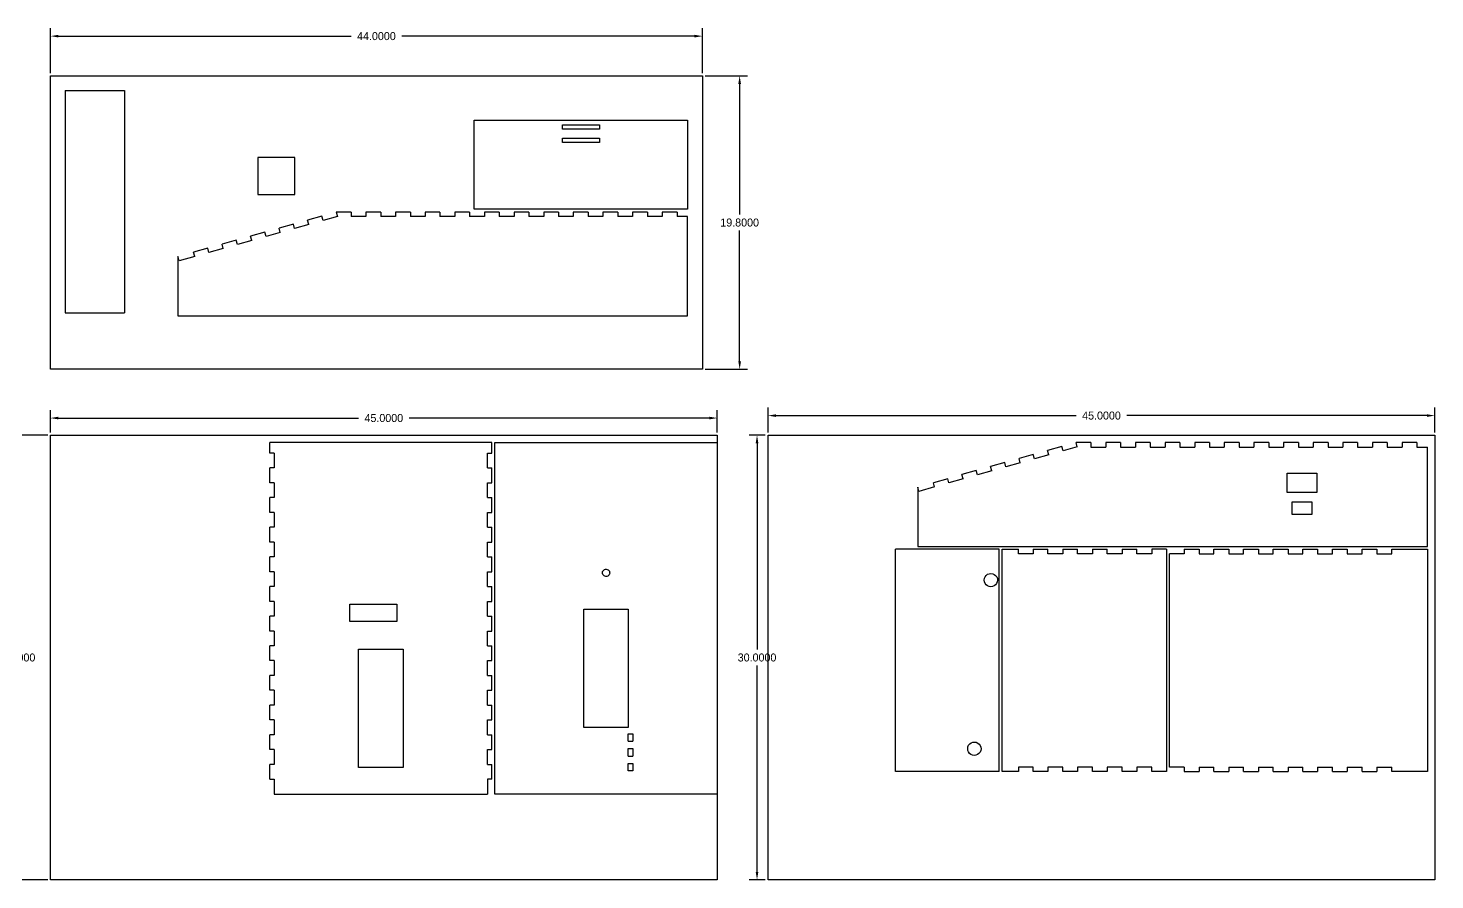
# Model space of a CAD drawing. Header units: centimetres. Extents: x -76 to 106, y -8 to 59.
# Drawn here: x 11.4 to 106.4, y -7.7 to 49.8 of the extents above; entities that cross this region are included whole.
import ezdxf

# ---------------------------------------------------------------- set-up
doc = ezdxf.new("R2010")
doc.units = ezdxf.units.CM
doc.layers.get('0').update_dxf_attribs({"linetype": 'CONTINUOUS'})
doc.layers.get('Defpoints').update_dxf_attribs({"linetype": 'CONTINUOUS'})
doc.layers.add('邊界', color=90, linetype='CONTINUOUS')
doc.dimstyles.get("Standard").update_dxf_attribs({"dimscale": 3, "dimtxt": 0.18, "dimasz": 0.18, "dimexe": 0.18, "dimexo": 0.0625, "dimgap": 0.09, "dimtad": 0, "dimtih": 1, "dimtoh": 1, "dimdec": 4, "dimzin": 0, "dimdsep": 46, "dimtxsty": 'STANDARD', "dimcen": 0.09, "dimadec": 0, "dimazin": 0, "dimtfac": 1, "dimtdec": 4, "dimtofl": 0, "dimtmove": 0, "dimatfit": 3, "dimfxl": 1, "dimtolj": 1, "dimtzin": 0, "dimarcsym": 0})

# ---------------------------------------------------------------- blocks, each defined once
blk = doc.blocks.new('*D6')
at = {"color": 0, "lineweight": -2, "transparency": 16777216}
for p, q in [((12.956, 46.77), (12.956, 49.8)), ((56.956, 46.77), (56.956, 49.8)), ((13.496, 49.26), (33.246, 49.26)), ((56.416, 49.26), (36.666, 49.26))]:
    blk.add_line(p, q, dxfattribs=at)
at = {"color": 0, "transparency": 16777216}
for points in [[(13.496, 49.35), (13.496, 49.17), (12.956, 49.26)], [(56.416, 49.35), (56.416, 49.17), (56.956, 49.26)]]:
    blk.add_solid(points, dxfattribs=at)
at = {"layer": 'Defpoints', "color": 0, "transparency": 16777216}
for p in [(56.956, 49.26), (12.956, 46.582), (56.956, 46.582)]:
    blk.add_point(p, dxfattribs=at)
at = {"color": 0, "transparency": 16777216, "insert": (34.956, 49.26), "char_height": 0.54, "attachment_point": 5}
blk.add_mtext('\\A1;44.0000', dxfattribs=at)
blk = doc.blocks.new('*D7')
at = {"color": 0, "lineweight": -2, "transparency": 16777216}
for p, q in [((57.143, 46.582), (60.011, 46.582)), ((59.471, 46.042), (59.471, 37.222)), ((59.471, 27.322), (59.471, 36.142)), ((57.143, 26.782), (60.011, 26.782))]:
    blk.add_line(p, q, dxfattribs=at)
at = {"color": 0, "transparency": 16777216}
for points in [[(59.381, 46.042), (59.561, 46.042), (59.471, 46.582)], [(59.381, 27.322), (59.561, 27.322), (59.471, 26.782)]]:
    blk.add_solid(points, dxfattribs=at)
at = {"layer": 'Defpoints', "color": 0, "transparency": 16777216}
for p in [(56.956, 46.582), (56.956, 26.782), (59.471, 26.782)]:
    blk.add_point(p, dxfattribs=at)
at = {"color": 0, "transparency": 16777216, "insert": (59.471, 36.682), "char_height": 0.54, "attachment_point": 5}
blk.add_mtext('\\A1;19.8000', dxfattribs=at)
blk = doc.blocks.new('*D8')
at = {"color": 0, "lineweight": -2, "transparency": 16777216}
for p, q in [((12.956, 22.525), (12.956, 24.034)), ((57.956, 22.525), (57.956, 24.034)), ((13.496, 23.494), (33.746, 23.494)), ((57.416, 23.494), (37.166, 23.494))]:
    blk.add_line(p, q, dxfattribs=at)
at = {"color": 0, "transparency": 16777216}
for points in [[(13.496, 23.584), (13.496, 23.404), (12.956, 23.494)], [(57.416, 23.584), (57.416, 23.404), (57.956, 23.494)]]:
    blk.add_solid(points, dxfattribs=at)
at = {"layer": 'Defpoints', "color": 0, "transparency": 16777216}
for p in [(57.956, 23.494), (12.956, 22.337), (57.956, 22.337)]:
    blk.add_point(p, dxfattribs=at)
at = {"color": 0, "transparency": 16777216, "insert": (35.456, 23.494), "char_height": 0.54, "attachment_point": 5}
blk.add_mtext('\\A1;45.0000', dxfattribs=at)
blk = doc.blocks.new('*D9')
at = {"color": 0, "lineweight": -2, "transparency": 16777216}
for p, q in [((12.768, 22.337), (10.092, 22.337)), ((10.632, 21.797), (10.632, 7.877)), ((10.632, -7.123), (10.632, 6.797)), ((12.768, -7.663), (10.092, -7.663))]:
    blk.add_line(p, q, dxfattribs=at)
at = {"color": 0, "transparency": 16777216}
for points in [[(10.542, 21.797), (10.722, 21.797), (10.632, 22.337)], [(10.542, -7.123), (10.722, -7.123), (10.632, -7.663)]]:
    blk.add_solid(points, dxfattribs=at)
at = {"layer": 'Defpoints', "color": 0, "transparency": 16777216}
for p in [(10.632, 22.337), (12.956, 22.337), (12.956, -7.663)]:
    blk.add_point(p, dxfattribs=at)
at = {"color": 0, "transparency": 16777216, "insert": (10.632, 7.337), "char_height": 0.54, "attachment_point": 5}
blk.add_mtext('\\A1;30.0000', dxfattribs=at)
blk = doc.blocks.new('*D10')
at = {"color": 0, "lineweight": -2, "transparency": 16777216}
for p, q in [((61.203, 22.337), (60.104, 22.337)), ((60.644, 21.797), (60.644, 7.877)), ((60.644, -7.123), (60.644, 6.797)), ((61.203, -7.663), (60.104, -7.663))]:
    blk.add_line(p, q, dxfattribs=at)
at = {"color": 0, "transparency": 16777216}
for points in [[(60.554, 21.797), (60.734, 21.797), (60.644, 22.337)], [(60.554, -7.123), (60.734, -7.123), (60.644, -7.663)]]:
    blk.add_solid(points, dxfattribs=at)
at = {"layer": 'Defpoints', "color": 0, "transparency": 16777216}
for p in [(60.644, 22.337), (61.391, 22.337), (61.391, -7.663)]:
    blk.add_point(p, dxfattribs=at)
at = {"color": 0, "transparency": 16777216, "insert": (60.644, 7.337), "char_height": 0.54, "attachment_point": 5}
blk.add_mtext('\\A1;30.0000', dxfattribs=at)
blk = doc.blocks.new('*D11')
at = {"color": 0, "lineweight": -2, "transparency": 16777216}
for p, q in [((61.391, 22.525), (61.391, 24.199)), ((106.391, 22.525), (106.391, 24.199)), ((61.931, 23.659), (82.181, 23.659)), ((105.851, 23.659), (85.601, 23.659))]:
    blk.add_line(p, q, dxfattribs=at)
at = {"color": 0, "transparency": 16777216}
for points in [[(61.931, 23.749), (61.931, 23.569), (61.391, 23.659)], [(105.851, 23.749), (105.851, 23.569), (106.391, 23.659)]]:
    blk.add_solid(points, dxfattribs=at)
at = {"layer": 'Defpoints', "color": 0, "transparency": 16777216}
for p in [(106.391, 23.659), (61.391, 22.337), (106.391, 22.337)]:
    blk.add_point(p, dxfattribs=at)
at = {"color": 0, "transparency": 16777216, "insert": (83.891, 23.659), "char_height": 0.54, "attachment_point": 5}
blk.add_mtext('\\A1;45.0000', dxfattribs=at)

msp = doc.modelspace()

# ---------------------------------------------------------------- linework, layer by layer
for p, q in [((13.95579, 45.58207), (17.95579, 45.58207)), ((13.95579, 45.58207), (13.95579, 30.58207)), ((17.95579, 45.58207), (17.95579, 30.58207)), ((41.55579, 37.58204), (41.55579, 43.58204)), ((41.55579, 43.58204), (55.95579, 43.58204)), ((47.50558, 43.28204), (50.00558, 43.28204)), ((47.50558, 42.98204), (47.50558, 43.28204)), ((50.00558, 42.98204), (47.50558, 42.98204)), ((50.00558, 43.28204), (50.00558, 42.98204)), ((55.95579, 43.58204), (55.95579, 37.58204)), ((47.50558, 42.38204), (50.00558, 42.38204)), ((47.50558, 42.08204), (47.50558, 42.38204)), ((50.00558, 42.08204), (47.50558, 42.08204)), ((50.00558, 42.38204), (50.00558, 42.08204)), ((31.27773, 37.11057), (30.31493, 36.84035)), ((31.35879, 36.82173), (31.27773, 37.11057)), ((32.32159, 37.09194), (31.35879, 36.82173)), ((32.24501, 37.38204), (32.24053, 37.38078)), ((32.24053, 37.38078), (32.32159, 37.09194)), ((33.24501, 37.38204), (32.24501, 37.38204)), ((33.24501, 37.38204), (33.24501, 37.08204)), ((34.24501, 37.08204), (33.24501, 37.08204)), ((35.24501, 37.38204), (34.24501, 37.38204)), ((34.24501, 37.38204), (34.24501, 37.08204)), ((35.24501, 37.38204), (35.24501, 37.08204)), ((36.24501, 37.08204), (35.24501, 37.08204)), ((37.24501, 37.38204), (36.24501, 37.38204)), ((36.24501, 37.38204), (36.24501, 37.08204)), ((37.24501, 37.38204), (37.24501, 37.08204)), ((38.24501, 37.08204), (37.24501, 37.08204)), ((39.24501, 37.38204), (38.24501, 37.38204)), ((38.24501, 37.38204), (38.24501, 37.08204)), ((39.24501, 37.38204), (39.24501, 37.08204)), ((40.24501, 37.08204), (39.24501, 37.08204)), ((41.24501, 37.38204), (40.24501, 37.38204)), ((40.24501, 37.38204), (40.24501, 37.08204)), ((41.24501, 37.38204), (41.24501, 37.08204)), ((42.24501, 37.08204), (41.24501, 37.08204)), ((55.95579, 37.58204), (41.55579, 37.58204)), ((43.24501, 37.38204), (42.24501, 37.38204)), ((42.24501, 37.38204), (42.24501, 37.08204)), ((43.24501, 37.38204), (43.24501, 37.08204)), ((44.24501, 37.08204), (43.24501, 37.08204)), ((45.24501, 37.38204), (44.24501, 37.38204)), ((44.24501, 37.38204), (44.24501, 37.08204)), ((45.24501, 37.38204), (45.24501, 37.08204)), ((46.24501, 37.08204), (45.24501, 37.08204)), ((47.24501, 37.38204), (46.24501, 37.38204)), ((46.24501, 37.38204), (46.24501, 37.08204)), ((47.24501, 37.38204), (47.24501, 37.08204)), ((48.24501, 37.08204), (47.24501, 37.08204)), ((49.24501, 37.38204), (48.24501, 37.38204)), ((48.24501, 37.38204), (48.24501, 37.08204)), ((49.24501, 37.38204), (49.24501, 37.08204)), ((50.24501, 37.08204), (49.24501, 37.08204)), ((51.24501, 37.38204), (50.24501, 37.38204)), ((50.24501, 37.38204), (50.24501, 37.08204)), ((51.24501, 37.38204), (51.24501, 37.08204)), ((52.24501, 37.08204), (51.24501, 37.08204)), ((53.24501, 37.38204), (52.24501, 37.38204)), ((52.24501, 37.38204), (52.24501, 37.08204)), ((53.24501, 37.38204), (53.24501, 37.08204)), ((54.24501, 37.08204), (53.24501, 37.08204)), ((55.24501, 37.38204), (54.24501, 37.38204)), ((54.24501, 37.38204), (54.24501, 37.08204)), ((55.24501, 37.38204), (55.24501, 37.08204)), ((55.95579, 37.08204), (55.24501, 37.08204)), ((55.95579, 30.38204), (55.95579, 37.08204)), ((29.35213, 36.57014), (28.38933, 36.29992)), ((28.47039, 36.01108), (28.38933, 36.29992)), ((29.43319, 36.2813), (29.35213, 36.57014)), ((30.39599, 36.55151), (29.43319, 36.2813)), ((30.39599, 36.55151), (30.31493, 36.84035)), ((25.50093, 35.48927), (24.53813, 35.21906)), ((24.61919, 34.93022), (24.53813, 35.21906)), ((25.58199, 35.20043), (25.50093, 35.48927)), ((26.54479, 35.47065), (25.58199, 35.20043)), ((27.42653, 36.0297), (26.46373, 35.75949)), ((26.54479, 35.47065), (26.46373, 35.75949)), ((27.50759, 35.74086), (27.42653, 36.0297)), ((28.47039, 36.01108), (27.50759, 35.74086)), ((21.55579, 34.38204), (21.55579, 30.38204)), ((21.63686, 34.0932), (21.55579, 34.38204)), ((22.69359, 34.38978), (21.63686, 34.0932)), ((23.57533, 34.94884), (22.61253, 34.67862)), ((22.69359, 34.38978), (22.61253, 34.67862)), ((23.65639, 34.66), (23.57533, 34.94884)), ((24.61919, 34.93022), (23.65639, 34.66)), ((13.95579, 30.58207), (17.95579, 30.58207)), ((21.55579, 30.38204), (55.95579, 30.38204)), ((42.75579, 21.83725), (27.75579, 21.83725)), ((27.75579, 21.12647), (27.75579, 21.83725)), ((42.75579, 21.12647), (42.75579, 21.83725)), ((42.95579, 21.83725), (57.95579, 21.83725)), ((42.95579, -1.87353), (42.95579, 21.83725)), ((57.95579, 21.83725), (57.95579, -1.87353)), ((82.18014, 21.83725), (82.17565, 21.83599)), ((83.18014, 21.83725), (82.18014, 21.83725)), ((83.18014, 21.83725), (83.18014, 21.53725)), ((85.18014, 21.83725), (84.18014, 21.83725)), ((84.18014, 21.83725), (84.18014, 21.53725)), ((85.18014, 21.83725), (85.18014, 21.53725)), ((87.18014, 21.83725), (86.18014, 21.83725)), ((86.18014, 21.83725), (86.18014, 21.53725)), ((87.18014, 21.83725), (87.18014, 21.53725)), ((89.18014, 21.83725), (88.18014, 21.83725)), ((88.18014, 21.83725), (88.18014, 21.53725)), ((89.18014, 21.83725), (89.18014, 21.53725)), ((91.18014, 21.83725), (90.18014, 21.83725)), ((90.18014, 21.83725), (90.18014, 21.53725)), ((91.18014, 21.83725), (91.18014, 21.53725)), ((93.18014, 21.83725), (92.18014, 21.83725)), ((92.18014, 21.83725), (92.18014, 21.53725)), ((93.18014, 21.83725), (93.18014, 21.53725)), ((95.18014, 21.83725), (94.18014, 21.83725)), ((94.18014, 21.83725), (94.18014, 21.53725)), ((95.18014, 21.83725), (95.18014, 21.53725)), ((97.18014, 21.83725), (96.18014, 21.83725)), ((96.18014, 21.83725), (96.18014, 21.53725)), ((97.18014, 21.83725), (97.18014, 21.53725)), ((99.18014, 21.83725), (98.18014, 21.83725)), ((98.18014, 21.83725), (98.18014, 21.53725)), ((99.18014, 21.83725), (99.18014, 21.53725)), ((101.18014, 21.83725), (100.18014, 21.83725)), ((100.18014, 21.83725), (100.18014, 21.53725)), ((101.18014, 21.83725), (101.18014, 21.53725)), ((103.18014, 21.83725), (102.18014, 21.83725)), ((102.18014, 21.83725), (102.18014, 21.53725)), ((103.18014, 21.83725), (103.18014, 21.53725)), ((105.18014, 21.83725), (104.18014, 21.83725)), ((104.18014, 21.83725), (104.18014, 21.53725)), ((105.18014, 21.83725), (105.18014, 21.53725)), ((28.05579, 21.12647), (27.75579, 21.12647)), ((28.05579, 21.12647), (28.05579, 20.12647)), ((42.45579, 21.12647), (42.75579, 21.12647)), ((42.45579, 20.12647), (42.45579, 21.12647)), ((79.28725, 21.02534), (78.32445, 20.75513)), ((79.36831, 20.7365), (79.28725, 21.02534)), ((80.33111, 21.00672), (79.36831, 20.7365)), ((81.21285, 21.56578), (80.25005, 21.29556)), ((80.33111, 21.00672), (80.25005, 21.29556)), ((81.29391, 21.27694), (81.21285, 21.56578)), ((82.25671, 21.54715), (81.29391, 21.27694)), ((82.25671, 21.54715), (82.17565, 21.83599)), ((83.18014, 21.53725), (84.18014, 21.53725)), ((85.18014, 21.53725), (86.18014, 21.53725)), ((87.18014, 21.53725), (88.18014, 21.53725)), ((89.18014, 21.53725), (90.18014, 21.53725)), ((91.18014, 21.53725), (92.18014, 21.53725)), ((93.18014, 21.53725), (94.18014, 21.53725)), ((95.18014, 21.53725), (96.18014, 21.53725)), ((97.18014, 21.53725), (98.18014, 21.53725)), ((99.18014, 21.53725), (100.18014, 21.53725)), ((101.18014, 21.53725), (102.18014, 21.53725)), ((103.18014, 21.53725), (104.18014, 21.53725)), ((105.18014, 21.53725), (105.89091, 21.53725)), ((105.89091, 14.83725), (105.89091, 21.53725)), ((27.75579, 19.12647), (27.75579, 20.12647)), ((28.05579, 20.12647), (27.75579, 20.12647)), ((42.45579, 20.12647), (42.75579, 20.12647)), ((42.75579, 19.12647), (42.75579, 20.12647)), ((75.43605, 19.94448), (74.47325, 19.67426)), ((75.51711, 19.65564), (75.43605, 19.94448)), ((77.36165, 20.48491), (76.39885, 20.2147)), ((76.47991, 19.92586), (76.39885, 20.2147)), ((77.44271, 20.19607), (77.36165, 20.48491)), ((78.40551, 20.46629), (77.44271, 20.19607)), ((78.40551, 20.46629), (78.32445, 20.75513)), ((28.05579, 19.12647), (27.75579, 19.12647)), ((28.05579, 19.12647), (28.05579, 18.12647)), ((42.45579, 18.12647), (42.45579, 19.12647)), ((42.45579, 19.12647), (42.75579, 19.12647)), ((73.51045, 19.40405), (72.54765, 19.13383)), ((72.62871, 18.84499), (72.54765, 19.13383)), ((73.59151, 19.11521), (73.51045, 19.40405)), ((74.55431, 19.38542), (73.59151, 19.11521)), ((74.55431, 19.38542), (74.47325, 19.67426)), ((76.47991, 19.92586), (75.51711, 19.65564)), ((96.4262, 19.781), (98.4262, 19.781)), ((96.4262, 18.481), (96.4262, 19.781)), ((98.4262, 19.781), (98.4262, 18.481)), ((27.75579, 17.12647), (27.75579, 18.12647)), ((28.05579, 18.12647), (27.75579, 18.12647)), ((42.45579, 18.12647), (42.75579, 18.12647)), ((42.75579, 17.12647), (42.75579, 18.12647)), ((71.49091, 18.83725), (71.49091, 14.83725)), ((71.57198, 18.54841), (71.49091, 18.83725)), ((72.62871, 18.84499), (71.57198, 18.54841)), ((98.4262, 18.481), (96.4262, 18.481)), ((28.05579, 17.12647), (27.75579, 17.12647)), ((28.05579, 17.12647), (28.05579, 16.12647)), ((42.45579, 16.12647), (42.45579, 17.12647)), ((42.45579, 17.12647), (42.75579, 17.12647)), ((96.77089, 16.98725), (96.77089, 17.83725)), ((96.77089, 17.83725), (98.09089, 17.83725)), ((98.09089, 17.83725), (98.09089, 16.98725)), ((98.09089, 16.98725), (96.77089, 16.98725)), ((27.75579, 15.12647), (27.75579, 16.12647)), ((28.05579, 16.12647), (27.75579, 16.12647)), ((42.45579, 16.12647), (42.75579, 16.12647)), ((42.75579, 15.12647), (42.75579, 16.12647)), ((28.05579, 15.12647), (27.75579, 15.12647)), ((28.05579, 15.12647), (28.05579, 14.12647)), ((42.45579, 14.12647), (42.45579, 15.12647)), ((42.45579, 15.12647), (42.75579, 15.12647)), ((76.98257, 14.63725), (69.98257, 14.63725)), ((69.98257, -0.36275), (69.98257, 14.63725)), ((71.49091, 14.83725), (105.89091, 14.83725)), ((76.98257, -0.36275), (76.98257, 14.63725)), ((77.18257, 14.63725), (78.28014, 14.63725)), ((77.18257, -0.36275), (77.18257, 14.63725)), ((78.28014, 14.33725), (78.28014, 14.63725)), ((79.28014, 14.33725), (78.28014, 14.33725)), ((79.28014, 14.63725), (79.28014, 14.33725)), ((79.28014, 14.63725), (80.28014, 14.63725)), ((80.28014, 14.33725), (80.28014, 14.63725)), ((81.28014, 14.33725), (80.28014, 14.33725)), ((81.28014, 14.63725), (81.28014, 14.33725)), ((81.28014, 14.63725), (82.28014, 14.63725)), ((82.28014, 14.33725), (82.28014, 14.63725)), ((83.28014, 14.33725), (82.28014, 14.33725)), ((83.28014, 14.63725), (83.28014, 14.33725)), ((83.28014, 14.63725), (84.28014, 14.63725)), ((84.28014, 14.33725), (84.28014, 14.63725)), ((85.28014, 14.33725), (84.28014, 14.33725)), ((85.28014, 14.63725), (86.28014, 14.63725)), ((85.28014, 14.63725), (85.28014, 14.33725)), ((86.28014, 14.33725), (86.28014, 14.63725)), ((87.28014, 14.33725), (86.28014, 14.33725)), ((87.28014, 14.63725), (87.28014, 14.33725)), ((88.28014, 14.63725), (87.28014, 14.63725)), ((88.28014, 14.63725), (88.28014, -0.36275)), ((89.48014, 14.33725), (88.48014, 14.33725)), ((88.48014, -0.06275), (88.48014, 14.33725)), ((89.48014, 14.63725), (89.48014, 14.33725)), ((89.48014, 14.63725), (90.48014, 14.63725)), ((90.48014, 14.63725), (90.48014, 14.33725)), ((90.48014, 14.33725), (91.48014, 14.33725)), ((91.48014, 14.33725), (91.48014, 14.63725)), ((91.48014, 14.63725), (92.48014, 14.63725)), ((92.48014, 14.63725), (92.48014, 14.33725)), ((92.48014, 14.33725), (93.48014, 14.33725)), ((93.48014, 14.33725), (93.48014, 14.63725)), ((93.48014, 14.63725), (94.48014, 14.63725)), ((94.48014, 14.63725), (94.48014, 14.33725)), ((94.48014, 14.33725), (95.48014, 14.33725)), ((95.48014, 14.33725), (95.48014, 14.63725)), ((95.48014, 14.63725), (96.48014, 14.63725)), ((96.48014, 14.63725), (96.48014, 14.33725)), ((96.48014, 14.33725), (97.48014, 14.33725)), ((97.48014, 14.63725), (98.48014, 14.63725)), ((97.48014, 14.33725), (97.48014, 14.63725)), ((98.48014, 14.63725), (98.48014, 14.33725)), ((98.48014, 14.33725), (99.48014, 14.33725)), ((99.48014, 14.63725), (100.48014, 14.63725)), ((99.48014, 14.33725), (99.48014, 14.63725)), ((100.48014, 14.63725), (100.48014, 14.33725)), ((100.48014, 14.33725), (101.48014, 14.33725)), ((101.48014, 14.63725), (102.48014, 14.63725)), ((101.48014, 14.33725), (101.48014, 14.63725)), ((102.48014, 14.63725), (102.48014, 14.33725)), ((102.48014, 14.33725), (103.48014, 14.33725)), ((103.48014, 14.63725), (105.89091, 14.63725)), ((103.48014, 14.33725), (103.48014, 14.63725)), ((105.89091, 14.63725), (105.89091, -0.36275)), ((28.05579, 14.12647), (27.75579, 14.12647)), ((27.75579, 13.12647), (27.75579, 14.12647)), ((42.45579, 14.12647), (42.75579, 14.12647)), ((42.75579, 13.12647), (42.75579, 14.12647)), ((50.34638, 13.27257), (50.40724, 13.29337)), ((50.40724, 13.29337), (50.47142, 13.2977)), ((50.47142, 13.2977), (50.53453, 13.28528)), ((28.05579, 13.12647), (27.75579, 13.12647)), ((28.05579, 13.12647), (28.05579, 12.12647)), ((42.45579, 12.12647), (42.45579, 13.12647)), ((42.45579, 13.12647), (42.75579, 13.12647)), ((50.20989, 13.06743), (50.22231, 13.13054)), ((50.21422, 13.00325), (50.20989, 13.06743)), ((50.23502, 12.94238), (50.21422, 13.00325)), ((50.22231, 13.13054), (50.25065, 13.18829)), ((50.27086, 12.88897), (50.23502, 12.94238)), ((50.25065, 13.18829), (50.29296, 13.23673)), ((50.31931, 12.84666), (50.27086, 12.88897)), ((50.29296, 13.23673), (50.34638, 13.27257)), ((50.37705, 12.81832), (50.31931, 12.84666)), ((50.44016, 12.8059), (50.37705, 12.81832)), ((50.50434, 12.81023), (50.44016, 12.8059)), ((50.56521, 12.83103), (50.50434, 12.81023)), ((50.53453, 13.28528), (50.59228, 13.25694)), ((50.61862, 12.86687), (50.56521, 12.83103)), ((50.59228, 13.25694), (50.64072, 13.21463)), ((50.66094, 12.91531), (50.61862, 12.86687)), ((50.64072, 13.21463), (50.67656, 13.16122)), ((50.68927, 12.97306), (50.66094, 12.91531)), ((50.67656, 13.16122), (50.69736, 13.10035)), ((50.70169, 13.03617), (50.68927, 12.97306)), ((50.69736, 13.10035), (50.70169, 13.03617)), ((75.97625, 12.56456), (75.9932, 12.68081)), ((75.98996, 12.44789), (75.97625, 12.56456)), ((76.0334, 12.33875), (75.98996, 12.44789)), ((75.9932, 12.68081), (76.03966, 12.7887)), ((76.03966, 12.7887), (76.11246, 12.8809)), ((76.11246, 12.8809), (76.20664, 12.95111)), ((76.20664, 12.95111), (76.31579, 12.99455)), ((76.31579, 12.99455), (76.43246, 13.00826)), ((76.43246, 13.00826), (76.54871, 12.99131)), ((76.54871, 12.99131), (76.6566, 12.94485)), ((76.6566, 12.94485), (76.7488, 12.87204)), ((76.7488, 12.87204), (76.81901, 12.77786)), ((76.85921, 12.4358), (76.81275, 12.3279)), ((76.81901, 12.77786), (76.86245, 12.66871)), ((76.87616, 12.55204), (76.85921, 12.4358)), ((76.86245, 12.66871), (76.87616, 12.55204)), ((28.05579, 12.12647), (27.75579, 12.12647)), ((27.75579, 11.12647), (27.75579, 12.12647)), ((42.45579, 12.12647), (42.75579, 12.12647)), ((42.75579, 11.12647), (42.75579, 12.12647)), ((76.10361, 12.24456), (76.0334, 12.33875)), ((76.1958, 12.17176), (76.10361, 12.24456)), ((76.3037, 12.1253), (76.1958, 12.17176)), ((76.41994, 12.10835), (76.3037, 12.1253)), ((76.53661, 12.12206), (76.41994, 12.10835)), ((76.64576, 12.1655), (76.53661, 12.12206)), ((76.73994, 12.23571), (76.64576, 12.1655)), ((76.81275, 12.3279), (76.73994, 12.23571)), ((28.05579, 11.12647), (27.75579, 11.12647)), ((28.05579, 11.12647), (28.05579, 10.12647)), ((33.16088, 9.7668), (33.16088, 10.9368)), ((33.16088, 10.9368), (36.34088, 10.9368)), ((36.34088, 10.9368), (36.34088, 9.7668)), ((42.45579, 11.12647), (42.75579, 11.12647)), ((42.45579, 10.12647), (42.45579, 11.12647)), ((48.95579, 2.60806), (48.95579, 10.60806)), ((48.95579, 10.60806), (51.95579, 10.60806)), ((51.95579, 10.60806), (51.95579, 2.60806)), ((28.05579, 10.12647), (27.75579, 10.12647)), ((27.75579, 9.12647), (27.75579, 10.12647)), ((36.34088, 9.7668), (33.16088, 9.7668)), ((42.45579, 10.12647), (42.75579, 10.12647)), ((42.75579, 9.12647), (42.75579, 10.12647)), ((28.05579, 9.12647), (27.75579, 9.12647)), ((28.05579, 9.12647), (28.05579, 8.12647)), ((42.45579, 9.12647), (42.75579, 9.12647)), ((42.45579, 8.12647), (42.45579, 9.12647)), ((28.05579, 8.12647), (27.75579, 8.12647)), ((27.75579, 7.12647), (27.75579, 8.12647)), ((33.75579, 7.90806), (36.75579, 7.90806)), ((33.75579, -0.09194), (33.75579, 7.90806)), ((36.75579, 7.90806), (36.75579, -0.09194)), ((42.45579, 8.12647), (42.75579, 8.12647)), ((42.75579, 7.12647), (42.75579, 8.12647)), ((28.05579, 7.12647), (27.75579, 7.12647)), ((28.05579, 7.12647), (28.05579, 6.12647)), ((42.45579, 6.12647), (42.45579, 7.12647)), ((42.45579, 7.12647), (42.75579, 7.12647)), ((28.05579, 6.12647), (27.75579, 6.12647)), ((27.75579, 5.12647), (27.75579, 6.12647)), ((42.45579, 6.12647), (42.75579, 6.12647)), ((42.75579, 5.12647), (42.75579, 6.12647)), ((28.05579, 5.12647), (27.75579, 5.12647)), ((28.05579, 5.12647), (28.05579, 4.12647)), ((42.45579, 5.12647), (42.75579, 5.12647)), ((42.45579, 4.12647), (42.45579, 5.12647)), ((28.05579, 4.12647), (27.75579, 4.12647)), ((27.75579, 3.12647), (27.75579, 4.12647)), ((42.45579, 4.12647), (42.75579, 4.12647)), ((42.75579, 3.12647), (42.75579, 4.12647)), ((28.05579, 3.12647), (27.75579, 3.12647)), ((28.05579, 3.12647), (28.05579, 2.12647)), ((42.45579, 3.12647), (42.75579, 3.12647)), ((42.45579, 2.12647), (42.45579, 3.12647)), ((27.75579, 1.12647), (27.75579, 2.12647)), ((28.05579, 2.12647), (27.75579, 2.12647)), ((42.45579, 2.12647), (42.75579, 2.12647)), ((42.75579, 1.12647), (42.75579, 2.12647)), ((51.95579, 2.60806), (48.95579, 2.60806)), ((51.95579, 2.19321), (52.25579, 2.19321)), ((51.95579, 1.69321), (51.95579, 2.19321)), ((52.25579, 2.19321), (52.25579, 1.69321)), ((28.05579, 1.12647), (27.75579, 1.12647)), ((28.05579, 1.12647), (28.05579, 0.12647)), ((42.45579, 0.12647), (42.45579, 1.12647)), ((42.45579, 1.12647), (42.75579, 1.12647)), ((51.95579, 1.69321), (52.25579, 1.69321)), ((51.95579, 1.19321), (52.25579, 1.19321)), ((51.95579, 0.69321), (51.95579, 1.19321)), ((52.25579, 1.19321), (52.25579, 0.69321)), ((74.86045, 1.1901), (74.8774, 1.30635)), ((74.87416, 1.07343), (74.86045, 1.1901)), ((74.9176, 0.96429), (74.87416, 1.07343)), ((74.8774, 1.30635), (74.92386, 1.41424)), ((74.98781, 0.8701), (74.9176, 0.96429)), ((74.92386, 1.41424), (74.99666, 1.50644)), ((74.99666, 1.50644), (75.09085, 1.57665)), ((75.09085, 1.57665), (75.19999, 1.62009)), ((75.19999, 1.62009), (75.31666, 1.6338)), ((75.31666, 1.6338), (75.43291, 1.61685)), ((75.43291, 1.61685), (75.5408, 1.57039)), ((75.5408, 1.57039), (75.633, 1.49759)), ((75.69695, 0.95345), (75.62415, 0.86125)), ((75.633, 1.49759), (75.70321, 1.4034)), ((75.74341, 1.06134), (75.69695, 0.95345)), ((75.70321, 1.4034), (75.74665, 1.29426)), ((75.76036, 1.17759), (75.74341, 1.06134)), ((75.74665, 1.29426), (75.76036, 1.17759)), ((28.05579, 0.12647), (27.75579, 0.12647)), ((27.75579, -0.87353), (27.75579, 0.12647)), ((42.45579, 0.12647), (42.75579, 0.12647)), ((42.75579, -0.87353), (42.75579, 0.12647)), ((51.95579, 0.69321), (52.25579, 0.69321)), ((51.95579, 0.19321), (52.25579, 0.19321)), ((51.95579, -0.30679), (51.95579, 0.19321)), ((52.25579, 0.19321), (52.25579, -0.30679)), ((75.08001, 0.7973), (74.98781, 0.8701)), ((75.1879, 0.75084), (75.08001, 0.7973)), ((75.30415, 0.73389), (75.1879, 0.75084)), ((75.42082, 0.7476), (75.30415, 0.73389)), ((75.52996, 0.79104), (75.42082, 0.7476)), ((75.62415, 0.86125), (75.52996, 0.79104)), ((27.75579, -0.87353), (28.05579, -0.87353)), ((28.05579, -0.87353), (28.05579, -1.87353)), ((36.75579, -0.09194), (33.75579, -0.09194)), ((42.75579, -0.87353), (42.45579, -0.87353)), ((42.45579, -0.87353), (42.45579, -1.87353)), ((52.25579, -0.30679), (51.95579, -0.30679)), ((76.98257, -0.36275), (69.98257, -0.36275)), ((78.28014, -0.36275), (77.18257, -0.36275)), ((78.28014, -0.06275), (78.28014, -0.36275)), ((79.28014, -0.06275), (78.28014, -0.06275)), ((79.28014, -0.36275), (79.28014, -0.06275)), ((80.28014, -0.36275), (79.28014, -0.36275)), ((80.28014, -0.06275), (80.28014, -0.36275)), ((81.28014, -0.06275), (80.28014, -0.06275)), ((81.28014, -0.36275), (81.28014, -0.06275)), ((82.28014, -0.36275), (81.28014, -0.36275)), ((82.28014, -0.06275), (82.28014, -0.36275)), ((83.28014, -0.06275), (82.28014, -0.06275)), ((83.28014, -0.36275), (83.28014, -0.06275)), ((84.28014, -0.36275), (83.28014, -0.36275)), ((84.28014, -0.06275), (84.28014, -0.36275)), ((85.28014, -0.06275), (84.28014, -0.06275)), ((85.28014, -0.36275), (85.28014, -0.06275)), ((86.28014, -0.36275), (85.28014, -0.36275)), ((86.28014, -0.06275), (86.28014, -0.36275)), ((87.28014, -0.06275), (86.28014, -0.06275)), ((87.28014, -0.36275), (87.28014, -0.06275)), ((88.28014, -0.36275), (87.28014, -0.36275)), ((89.48014, -0.06275), (88.48014, -0.06275)), ((89.48014, -0.06275), (89.48014, -0.36275)), ((89.48014, -0.36275), (90.48014, -0.36275)), ((90.48014, -0.06275), (91.48014, -0.06275)), ((90.48014, -0.06275), (90.48014, -0.36275)), ((91.48014, -0.36275), (91.48014, -0.06275)), ((91.48014, -0.36275), (92.48014, -0.36275)), ((92.48014, -0.06275), (93.48014, -0.06275)), ((92.48014, -0.06275), (92.48014, -0.36275)), ((93.48014, -0.36275), (93.48014, -0.06275)), ((93.48014, -0.36275), (94.48014, -0.36275)), ((94.48014, -0.06275), (95.48014, -0.06275)), ((94.48014, -0.06275), (94.48014, -0.36275)), ((95.48014, -0.36275), (95.48014, -0.06275)), ((95.48014, -0.36275), (96.48014, -0.36275)), ((96.48014, -0.06275), (97.48014, -0.06275)), ((96.48014, -0.06275), (96.48014, -0.36275)), ((97.48014, -0.36275), (97.48014, -0.06275)), ((97.48014, -0.36275), (98.48014, -0.36275)), ((98.48014, -0.06275), (99.48014, -0.06275)), ((98.48014, -0.06275), (98.48014, -0.36275)), ((99.48014, -0.36275), (99.48014, -0.06275)), ((99.48014, -0.36275), (100.48014, -0.36275)), ((100.48014, -0.06275), (101.48014, -0.06275)), ((100.48014, -0.06275), (100.48014, -0.36275)), ((101.48014, -0.36275), (101.48014, -0.06275)), ((101.48014, -0.36275), (102.48014, -0.36275)), ((102.48014, -0.06275), (103.48014, -0.06275)), ((102.48014, -0.06275), (102.48014, -0.36275)), ((103.48014, -0.36275), (103.48014, -0.06275)), ((105.89091, -0.36275), (103.48014, -0.36275)), ((28.05579, -1.87353), (42.45579, -1.87353)), ((57.95579, -1.87353), (42.95579, -1.87353))]:
    msp.add_line(p, q)
at = {"layer": '邊界'}
for p, q in [((12.95579, 26.78207), (12.95579, 46.58207)), ((12.95579, 46.58207), (56.95579, 46.58207)), ((56.95579, 46.58207), (56.95579, 26.78207)), ((26.95579, 41.08207), (26.95579, 38.58207)), ((29.45579, 41.08207), (26.95579, 41.08207)), ((29.45579, 38.58207), (29.45579, 41.08207)), ((26.95579, 38.58207), (29.45579, 38.58207)), ((56.95579, 26.78207), (12.95579, 26.78207)), ((12.95579, -7.66275), (12.95579, 22.33725)), ((12.95579, 22.33725), (57.95579, 22.33725)), ((57.95579, 22.33725), (57.95579, -7.66275)), ((61.39091, -7.66275), (61.39091, 22.33725)), ((61.39091, 22.33725), (106.39091, 22.33725)), ((106.39091, 22.33725), (106.39091, -7.66275)), ((57.95579, -7.66275), (12.95579, -7.66275)), ((106.39091, -7.66275), (61.39091, -7.66275))]:
    msp.add_line(p, q, dxfattribs=at)

# ---------------------------------------------------------------- dimensions: what is measured, and where the dimension line sits
for base, p1, p2, picture, middle in [((56.95579, 49.25961), (12.95579, 46.58207), (56.95579, 46.58207), '*D6', (34.95579, 49.25961)), ((57.95579, 23.49362), (12.95579, 22.33725), (57.95579, 22.33725), '*D8', (35.45579, 23.49362)), ((106.39091, 23.65936), (61.39091, 22.33725), (106.39091, 22.33725), '*D11', (83.89091, 23.65936))]:
    dim = msp.add_linear_dim(base=base, p1=p1, p2=p2, dimstyle='STANDARD')
    dim.commit()
    dim.dimension.update_dxf_attribs({"geometry": picture, "text_midpoint": middle})
for base, p1, p2, picture, middle in [((59.4709, 26.78207), (56.95579, 46.58207), (56.95579, 26.78207), '*D7', (59.4709, 36.68207)), ((10.63197, 22.33725), (12.95579, -7.66275), (12.95579, 22.33725), '*D9', (10.63197, 7.33725)), ((60.64366, 22.33725), (61.39091, -7.66275), (61.39091, 22.33725), '*D10', (60.64366, 7.33725))]:
    dim = msp.add_linear_dim(base=base, p1=p1, p2=p2, angle=90, dimstyle='STANDARD')
    dim.commit()
    dim.dimension.update_dxf_attribs({"geometry": picture, "text_midpoint": middle})

doc.saveas('drawing.dxf')
